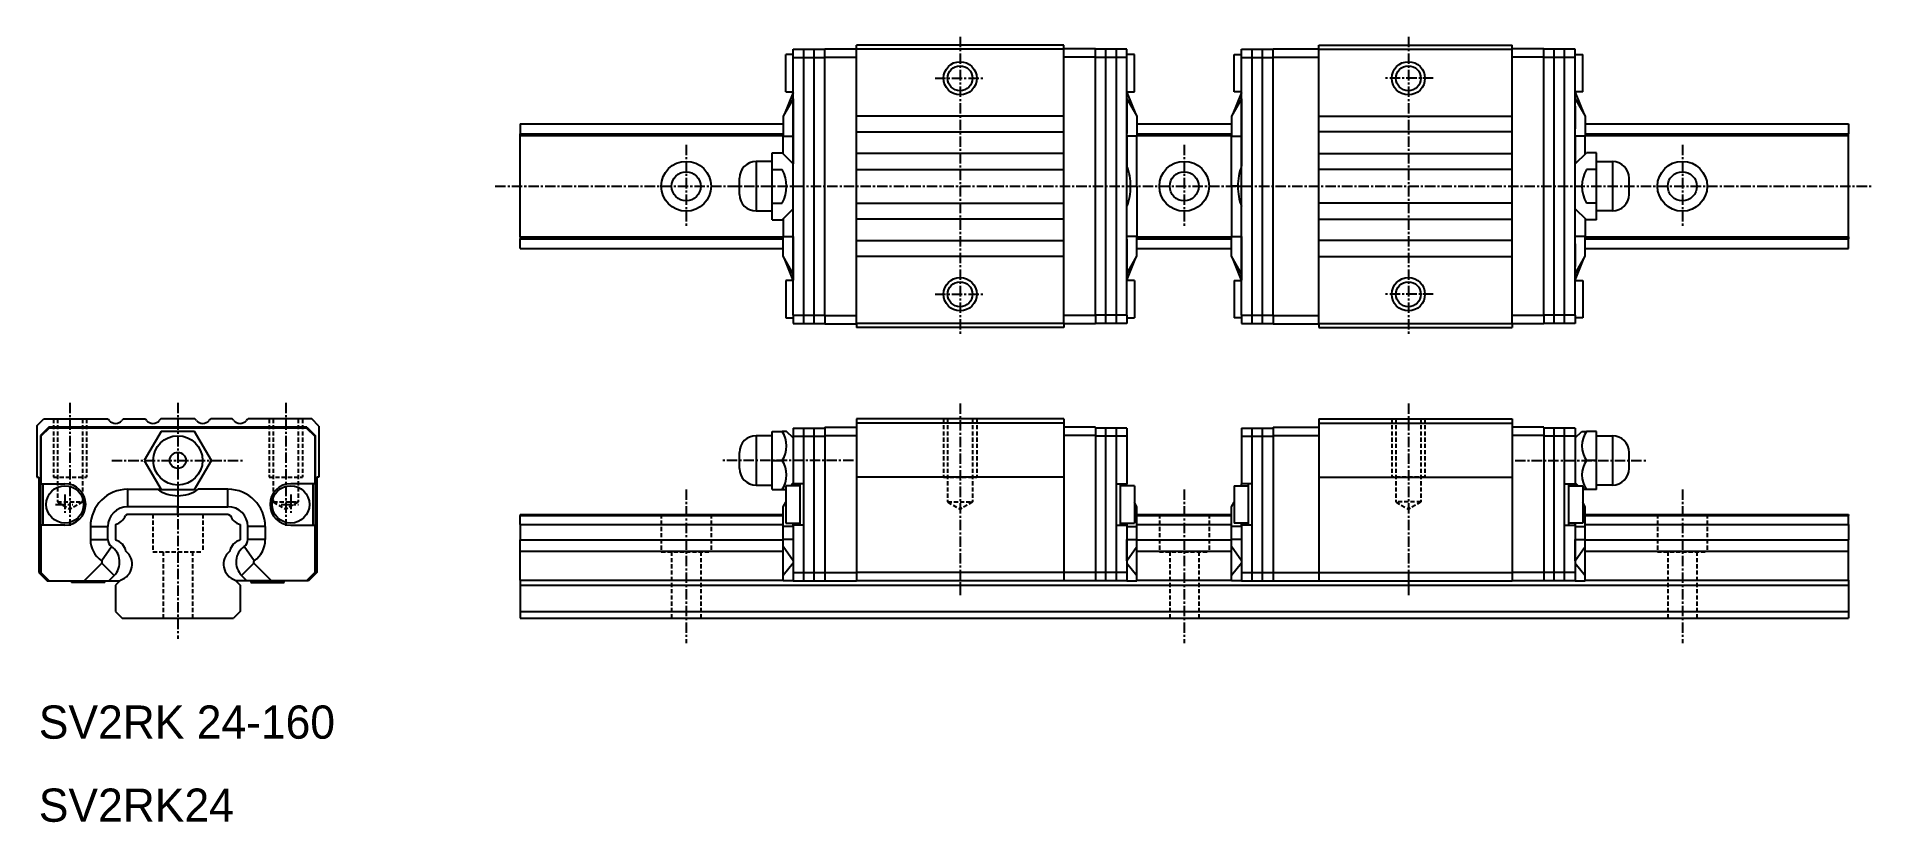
# Model space of a CAD drawing. Extents: x 10 to 231, y 10 to 104.
import ezdxf

# ---------------------------------------------------------------- set-up
doc = ezdxf.new("R2010")
doc.units = 0
doc.linetypes.add('CENTER', pattern=[2, 1.25, -0.25, 0.25, -0.25])
doc.linetypes.add('DASHED', pattern=[0.75, 0.5, -0.25])
doc.layers.get('0').update_dxf_attribs({"linetype": 'CONTINUOUS'})
doc.layers.add('CENTER', color=1, linetype='CENTER')

msp = doc.modelspace()

# ---------------------------------------------------------------- linework, layer by layer
at = {"color": 7, "linetype": 'CONTINUOUS'}
for p, q in [((100.88, 102.35), (99.98, 102.35)), ((99.98, 97.85), (99.98, 102.35)), ((100.88, 103), (104.68, 103)), ((100.88, 102), (100.88, 103)), ((100.88, 71), (100.88, 102)), ((100.88, 102), (104.68, 102)), ((102.16, 70), (102.16, 103)), ((103.42, 70), (103.42, 103)), ((104.68, 103.05), (108.48, 103.05)), ((104.68, 102.05), (104.68, 103.05)), ((104.68, 97.15), (104.68, 102.05)), ((104.68, 102.05), (108.48, 102.05)), ((133.48, 103.5), (108.48, 103.5)), ((108.48, 103), (108.48, 103.5)), ((108.48, 70), (108.48, 103)), ((133.48, 103), (108.48, 103)), ((133.48, 103), (133.48, 103.5)), ((137.28, 103.05), (133.48, 103.05)), ((133.48, 70), (133.48, 103)), ((137.28, 102.05), (133.48, 102.05)), ((137.28, 102.05), (137.28, 103.05)), ((141.08, 103), (137.28, 103)), ((137.28, 70.95), (137.28, 102.05)), ((141.08, 102), (137.28, 102)), ((138.54, 70), (138.54, 103)), ((139.8, 70), (139.8, 103)), ((141.08, 102), (141.08, 103)), ((141.98, 102.35), (141.08, 102.35)), ((141.08, 71), (141.08, 102)), ((141.98, 97.85), (141.98, 102.35)), ((153.98, 97.85), (153.98, 102.35)), ((153.98, 102.35), (154.88, 102.35)), ((154.88, 103), (158.68, 103)), ((154.88, 102), (154.88, 103)), ((154.88, 71), (154.88, 102)), ((154.88, 102), (158.68, 102)), ((156.16, 70), (156.16, 103)), ((157.42, 70), (157.42, 103)), ((158.68, 103.05), (164.18, 103.05)), ((158.68, 102.05), (158.68, 103.05)), ((158.68, 70.95), (158.68, 102.05)), ((158.68, 102.05), (164.18, 102.05)), ((164.18, 103.5), (187.48, 103.5)), ((164.18, 103), (164.18, 103.5)), ((164.18, 70), (164.18, 103)), ((164.18, 103), (187.48, 103)), ((187.48, 103), (187.48, 103.5)), ((191.28, 103.05), (187.48, 103.05)), ((187.48, 70), (187.48, 103)), ((191.28, 102.05), (187.48, 102.05)), ((191.28, 102.05), (191.28, 103.05)), ((195.08, 103), (191.28, 103)), ((191.28, 97.15), (191.28, 102.05)), ((195.08, 102), (191.28, 102)), ((192.54, 70), (192.54, 103)), ((193.8, 70), (193.8, 103)), ((195.08, 102), (195.08, 103)), ((195.08, 102.35), (195.98, 102.35)), ((195.08, 71), (195.08, 102)), ((195.98, 97.85), (195.98, 102.35)), ((100.88, 97.79), (99.84, 95.21)), ((100.88, 97.79), (99.84, 95.21)), ((99.98, 97.85), (100.88, 97.85)), ((100.88, 97.79), (100.88, 97.79)), ((100.88, 97.03), (100.88, 97.79)), ((100.88, 97.03), (100.88, 97.79)), ((100.88, 97.79), (100.88, 97.79)), ((141.08, 97.85), (141.98, 97.85)), ((141.08, 97.79), (142.12, 95.21)), ((141.08, 97.03), (141.08, 97.79)), ((141.08, 97.79), (141.08, 97.79)), ((154.88, 97.79), (153.84, 95.21)), ((154.88, 97.85), (153.98, 97.85)), ((154.88, 97.79), (154.88, 97.79)), ((154.88, 97.03), (154.88, 97.79)), ((195.98, 97.85), (195.08, 97.85)), ((195.08, 97.79), (196.12, 95.21)), ((195.08, 97.79), (196.12, 95.21)), ((195.08, 97.79), (195.08, 97.79)), ((195.08, 97.03), (195.08, 97.79)), ((195.08, 97.03), (195.08, 97.79)), ((195.08, 97.79), (195.08, 97.79)), ((100.88, 97.03), (99.68, 94.93)), ((100.88, 97.03), (99.68, 94.93)), ((100.88, 97.03), (100.88, 97.03)), ((100.88, 97.03), (100.88, 97.03)), ((104.68, 95.97), (104.68, 97.15)), ((104.68, 95.97), (104.68, 97.15)), ((104.68, 70.95), (104.68, 95.97)), ((141.08, 97.03), (142.28, 94.93)), ((141.08, 97.03), (141.08, 97.03)), ((154.88, 97.03), (153.68, 94.93)), ((154.88, 97.03), (154.88, 97.03)), ((191.28, 95.97), (191.28, 97.15)), ((191.28, 95.97), (191.28, 97.15)), ((191.28, 70.95), (191.28, 95.97)), ((195.08, 97.03), (196.28, 94.93)), ((195.08, 97.03), (196.28, 94.93)), ((195.08, 97.03), (195.08, 97.03)), ((195.08, 97.03), (195.08, 97.03)), ((67.98, 94), (99.68, 94)), ((67.98, 94), (67.98, 92.82)), ((99.68, 94.93), (99.68, 92.53)), ((99.68, 94.93), (99.68, 92.53)), ((133.48, 94.96), (108.48, 94.96)), ((108.48, 93.04), (133.48, 93.04)), ((142.28, 94.93), (142.28, 92.53)), ((142.28, 94), (153.68, 94)), ((153.68, 94.93), (153.68, 92.53)), ((164.18, 94.96), (187.48, 94.96)), ((187.48, 93.04), (164.18, 93.04)), ((196.28, 94.93), (196.28, 92.53)), ((196.28, 94.93), (196.28, 92.53)), ((196.28, 94), (227.98, 94)), ((227.98, 94), (227.98, 92.82)), ((67.98, 92.82), (99.68, 92.82)), ((67.98, 92.6), (67.98, 92.82)), ((67.98, 92.6), (99.68, 92.6)), ((67.98, 80.4), (67.98, 92.6)), ((99.68, 90.4), (99.68, 92.53)), ((99.68, 92.53), (100.88, 92.53)), ((99.68, 90.4), (99.68, 92.53)), ((99.68, 92.53), (100.88, 92.53)), ((100.88, 92.53), (100.88, 92.53)), ((100.88, 92.53), (100.88, 92.53)), ((142.28, 92.53), (141.08, 92.53)), ((141.08, 92.53), (141.08, 92.53)), ((142.28, 92.82), (153.68, 92.82)), ((142.28, 92.6), (153.68, 92.6)), ((142.28, 86.5), (142.28, 92.53)), ((153.68, 86.5), (153.68, 92.53)), ((153.68, 92.53), (154.88, 92.53)), ((154.88, 92.53), (154.88, 92.53)), ((195.08, 92.53), (195.08, 92.53)), ((196.28, 92.53), (195.08, 92.53)), ((196.28, 92.53), (195.08, 92.53)), ((195.08, 92.53), (195.08, 92.53)), ((196.28, 92.82), (227.98, 92.82)), ((196.28, 92.6), (227.98, 92.6)), ((196.28, 90.4), (196.28, 92.53)), ((196.28, 90.4), (196.28, 92.53)), ((227.98, 92.6), (227.98, 92.82)), ((227.98, 80.4), (227.98, 92.6)), ((96.4, 89.47), (96.4, 83.53)), ((98.33, 89.47), (96.4, 89.47)), ((98.33, 90.54), (99.54, 90.54)), ((98.33, 88.52), (98.33, 90.54)), ((98.33, 84.48), (98.33, 88.52)), ((98.33, 88.52), (99.54, 88.52)), ((100.88, 89.2), (99.54, 90.54)), ((133.48, 90.46), (108.48, 90.46)), ((108.48, 88.54), (133.48, 88.54)), ((141.08, 88.95), (141.08, 88.95)), ((154.88, 88.95), (154.88, 88.95)), ((164.18, 90.46), (187.48, 90.46)), ((187.48, 88.54), (164.18, 88.54)), ((195.08, 89.2), (196.42, 90.54)), ((197.63, 90.54), (196.42, 90.54)), ((197.63, 88.52), (196.42, 88.52)), ((197.63, 88.52), (197.63, 90.54)), ((197.63, 89.47), (199.56, 89.47)), ((197.63, 84.48), (197.63, 88.52)), ((199.56, 89.47), (199.56, 83.53)), ((94.4, 85.53), (94.4, 87.47)), ((141.53, 86.5), (142.28, 86.5)), ((142.28, 86.5), (142.28, 80.47)), ((153.68, 86.5), (153.68, 80.47)), ((154.43, 86.5), (153.68, 86.5)), ((201.56, 85.53), (201.56, 87.47)), ((98.33, 82.46), (98.33, 84.48)), ((98.33, 84.48), (99.54, 84.48)), ((108.48, 84.46), (133.48, 84.46)), ((187.48, 84.46), (164.18, 84.46)), ((197.63, 84.48), (196.42, 84.48)), ((197.63, 82.46), (197.63, 84.48)), ((96.4, 83.53), (98.33, 83.53)), ((98.33, 82.46), (99.54, 82.46)), ((99.54, 82.46), (100.88, 83.8)), ((99.68, 82.6), (99.68, 80.47)), ((133.48, 82.54), (108.48, 82.54)), ((141.08, 84.05), (141.08, 84.05)), ((154.88, 84.05), (154.88, 84.05)), ((164.18, 82.54), (187.48, 82.54)), ((196.42, 82.46), (195.08, 83.8)), ((196.28, 82.6), (196.28, 80.47)), ((197.63, 82.46), (196.42, 82.46)), ((199.56, 83.53), (197.63, 83.53)), ((67.98, 80.4), (99.68, 80.4)), ((67.98, 80.4), (67.98, 80.18)), ((67.98, 80.18), (99.68, 80.18)), ((67.98, 79), (67.98, 80.18)), ((99.68, 80.47), (100.88, 80.47)), ((99.68, 78.07), (99.68, 80.47)), ((100.88, 80.47), (100.88, 80.47)), ((108.48, 79.96), (133.48, 79.96)), ((142.28, 80.47), (141.08, 80.47)), ((141.08, 80.47), (141.08, 80.47)), ((142.28, 78.07), (142.28, 80.47)), ((142.28, 80.4), (153.68, 80.4)), ((142.28, 80.18), (153.68, 80.18)), ((153.68, 78.07), (153.68, 80.47)), ((153.68, 80.47), (154.88, 80.47)), ((154.88, 80.47), (154.88, 80.47)), ((187.48, 79.96), (164.18, 79.96)), ((195.08, 80.47), (195.08, 80.47)), ((196.28, 80.47), (195.08, 80.47)), ((196.28, 78.07), (196.28, 80.47)), ((196.28, 80.4), (227.98, 80.4)), ((196.28, 80.18), (227.98, 80.18)), ((227.98, 80.4), (227.98, 80.18)), ((227.98, 79), (227.98, 80.18)), ((67.98, 79), (99.68, 79)), ((100.88, 75.97), (99.68, 78.07)), ((100.88, 75.21), (99.84, 77.79)), ((133.48, 78.04), (108.48, 78.04)), ((141.08, 75.97), (142.28, 78.07)), ((141.08, 75.21), (142.12, 77.79)), ((142.28, 79), (153.68, 79)), ((154.88, 75.97), (153.68, 78.07)), ((154.88, 75.21), (153.84, 77.79)), ((164.18, 78.04), (187.48, 78.04)), ((195.08, 75.97), (196.28, 78.07)), ((195.08, 75.21), (196.12, 77.79)), ((196.28, 79), (227.98, 79)), ((100.88, 75.97), (100.88, 75.21)), ((100.88, 75.97), (100.88, 75.97)), ((141.08, 75.97), (141.08, 75.21)), ((141.08, 75.97), (141.08, 75.97)), ((154.88, 75.97), (154.88, 75.97)), ((154.88, 75.97), (154.88, 75.21)), ((195.08, 75.97), (195.08, 75.97)), ((195.08, 75.97), (195.08, 75.21)), ((99.98, 75.15), (99.98, 70.65)), ((100.88, 75.15), (99.98, 75.15)), ((100.88, 75.21), (100.88, 75.21)), ((141.08, 75.21), (141.08, 75.21)), ((141.98, 75.15), (141.08, 75.15)), ((141.98, 75.15), (141.98, 70.65)), ((153.98, 75.15), (153.98, 70.65)), ((153.98, 75.15), (154.88, 75.15)), ((154.88, 75.21), (154.88, 75.21)), ((195.08, 75.21), (195.08, 75.21)), ((195.08, 75.15), (195.98, 75.15)), ((195.98, 75.15), (195.98, 70.65)), ((100.88, 71), (104.68, 71)), ((100.88, 71), (100.88, 70)), ((104.68, 70.95), (104.68, 69.95)), ((104.68, 70.95), (108.48, 70.95)), ((137.28, 70.95), (133.48, 70.95)), ((141.08, 71), (137.28, 71)), ((137.28, 70.95), (137.28, 69.95)), ((141.08, 71), (141.08, 70)), ((154.88, 71), (158.68, 71)), ((154.88, 71), (154.88, 70)), ((158.68, 70.95), (164.18, 70.95)), ((158.68, 70.95), (158.68, 69.95)), ((191.28, 70.95), (187.48, 70.95)), ((195.08, 71), (191.28, 71)), ((191.28, 70.95), (191.28, 69.95)), ((195.08, 71), (195.08, 70)), ((99.98, 70.65), (100.88, 70.65)), ((100.88, 70), (104.68, 70)), ((104.68, 69.95), (108.48, 69.95)), ((133.48, 70), (108.48, 70)), ((108.48, 70), (108.48, 69.5)), ((133.48, 69.5), (108.48, 69.5)), ((133.48, 70), (133.48, 69.5)), ((137.28, 69.95), (133.48, 69.95)), ((141.08, 70), (137.28, 70)), ((141.08, 70.65), (141.98, 70.65)), ((154.88, 70.65), (153.98, 70.65)), ((154.88, 70), (158.68, 70)), ((158.68, 69.95), (164.18, 69.95)), ((164.18, 70), (187.48, 70)), ((164.18, 70), (164.18, 69.5)), ((164.18, 69.5), (187.48, 69.5)), ((187.48, 70), (187.48, 69.5)), ((191.28, 69.95), (187.48, 69.95)), ((195.08, 70), (191.28, 70)), ((195.98, 70.65), (195.08, 70.65)), ((9.75, 57.65), (10.6, 58.5)), ((9.75, 57.65), (9.75, 51.5)), ((10.6, 58.5), (18.29, 58.5)), ((20.21, 58.5), (22.79, 58.5)), ((28.79, 58.5), (24.71, 58.5)), ((33.29, 58.5), (30.71, 58.5)), ((42.9, 58.5), (35.21, 58.5)), ((43.75, 57.64), (42.9, 58.49)), ((43.75, 57.64), (43.75, 51.5)), ((133.48, 58.5), (108.48, 58.5)), ((108.48, 58.5), (108.48, 58)), ((133.48, 58), (108.48, 58)), ((108.48, 58), (108.48, 51.5)), ((133.48, 58.5), (133.48, 58)), ((133.48, 58), (133.48, 51.5)), ((164.18, 58.5), (187.48, 58.5)), ((164.18, 58.5), (164.18, 58)), ((164.18, 58), (187.48, 58)), ((164.18, 58), (164.18, 51.5)), ((187.48, 58.5), (187.48, 58)), ((187.48, 58), (187.48, 51.5)), ((11.2, 57.5), (10.2, 56.5)), ((10.2, 56.5), (10.2, 46.45)), ((11.25, 57.4), (10.25, 56.4)), ((10.25, 56.4), (10.25, 50.7)), ((16.1, 57.5), (11.2, 57.5)), ((42.25, 57.4), (11.25, 57.4)), ((16.1, 57.5), (16.04, 57.4)), ((17.28, 57.5), (16.1, 57.5)), ((17.28, 57.5), (16.1, 57.5)), ((17.22, 57.4), (17.28, 57.5)), ((42.3, 57.5), (17.28, 57.5)), ((24.73, 57), (22.71, 53.5)), ((28.77, 57), (24.73, 57)), ((30.79, 53.5), (28.77, 57)), ((42.25, 57.4), (43.25, 56.4)), ((42.3, 57.5), (43.3, 56.5)), ((43.25, 56.4), (43.25, 50.7)), ((43.3, 56.5), (43.3, 40)), ((98.33, 56.47), (96.4, 56.47)), ((96.4, 56.47), (96.4, 53.5)), ((98.33, 57), (99.54, 57)), ((98.33, 53.5), (98.33, 57)), ((100.08, 57), (99.54, 57)), ((100.88, 56.2), (100.08, 57)), ((100.88, 57.4), (104.68, 57.4)), ((100.88, 57.4), (100.88, 56.4)), ((100.88, 56.4), (104.68, 56.4)), ((100.88, 56.4), (100.88, 50.7)), ((102.16, 39), (102.16, 57.4)), ((103.42, 39), (103.42, 57.4)), ((104.68, 57.5), (108.48, 57.5)), ((104.68, 57.5), (104.68, 56.5)), ((104.68, 56.5), (104.68, 40)), ((104.68, 56.5), (108.48, 56.5)), ((137.28, 57.5), (133.48, 57.5)), ((137.28, 56.5), (133.48, 56.5)), ((137.28, 57.5), (137.28, 56.5)), ((141.08, 57.4), (137.28, 57.4)), ((137.28, 56.5), (137.28, 40)), ((141.08, 56.4), (137.28, 56.4)), ((138.54, 39), (138.54, 57.4)), ((139.8, 39), (139.8, 57.4)), ((141.08, 57.4), (141.08, 56.4)), ((141.08, 56.4), (141.08, 50.7)), ((154.88, 57.4), (158.68, 57.4)), ((154.88, 57.4), (154.88, 56.4)), ((154.88, 56.4), (154.88, 50.7)), ((154.88, 56.4), (158.68, 56.4)), ((156.16, 39), (156.16, 57.4)), ((157.42, 39), (157.42, 57.4)), ((158.68, 57.5), (164.18, 57.5)), ((158.68, 57.5), (158.68, 56.5)), ((158.68, 56.5), (158.68, 40)), ((158.68, 56.5), (164.18, 56.5)), ((191.28, 57.5), (187.48, 57.5)), ((191.28, 56.5), (187.48, 56.5)), ((191.28, 57.5), (191.28, 56.5)), ((195.08, 57.4), (191.28, 57.4)), ((191.28, 56.5), (191.28, 40)), ((195.08, 56.4), (191.28, 56.4)), ((192.54, 39), (192.54, 57.4)), ((193.8, 39), (193.8, 57.4)), ((195.08, 57.4), (195.08, 56.4)), ((195.08, 56.2), (195.88, 57)), ((195.08, 56.4), (195.08, 50.7)), ((195.88, 57), (196.42, 57)), ((197.63, 57), (196.42, 57)), ((197.63, 53.5), (197.63, 57)), ((197.63, 56.47), (199.56, 56.47)), ((199.56, 56.47), (199.56, 53.5)), ((22.71, 53.5), (24.73, 50)), ((28.77, 50), (30.79, 53.5)), ((94.4, 53.5), (94.4, 54.47)), ((94.4, 52.53), (94.4, 53.5)), ((96.4, 53.5), (96.4, 50.53)), ((98.33, 53.5), (99.54, 53.5)), ((98.33, 50), (98.33, 53.5)), ((197.63, 53.5), (196.42, 53.5)), ((197.63, 50), (197.63, 53.5)), ((199.56, 53.5), (199.56, 50.53)), ((201.56, 53.5), (201.56, 54.47)), ((201.56, 52.53), (201.56, 53.5)), ((9.75, 51.5), (10, 51.5)), ((10, 51.5), (10, 40)), ((43.5, 51.5), (43.5, 40)), ((43.75, 51.5), (43.5, 51.5)), ((108.48, 51.5), (108.48, 40)), ((133.48, 51.5), (108.48, 51.5)), ((133.48, 51.5), (133.48, 40)), ((164.18, 51.5), (187.48, 51.5)), ((164.18, 51.5), (164.18, 40)), ((187.48, 51.5), (187.48, 40)), ((10.25, 50.7), (13.15, 50.7)), ((10.5, 50.7), (10.5, 45.7)), ((20.72, 50.03), (24.3, 50.03)), ((20.72, 50.03), (24.3, 50.03)), ((20.72, 47.93), (20.72, 50.03)), ((20.72, 47.93), (20.72, 50.03)), ((24.3, 50.03), (24.71, 50.03)), ((24.73, 50), (28.77, 50)), ((26.75, 50), (26.75, 49.25)), ((26.75, 49.25), (26.75, 47.93)), ((26.75, 49.25), (26.75, 49.25)), ((26.75, 49.25), (26.75, 47.93)), ((32.78, 50.03), (29.2, 50.03)), ((32.78, 47.93), (32.78, 50.03)), ((43.25, 50.7), (40.35, 50.7)), ((43, 50.7), (43, 45.7)), ((96.4, 50.53), (98.33, 50.53)), ((98.33, 50), (99.54, 50)), ((99.54, 50), (99.98, 50)), ((99.98, 50.45), (99.98, 45.95)), ((101.68, 50.45), (99.98, 50.45)), ((100.53, 50.45), (100.88, 50.8)), ((102.16, 50.7), (100.88, 50.7)), ((100.88, 50.45), (100.88, 50.7)), ((101.68, 50.7), (101.68, 45.7)), ((139.8, 50.7), (141.08, 50.7)), ((140.28, 50.7), (140.28, 45.7)), ((141.98, 50.45), (140.28, 50.45)), ((141.08, 50.45), (141.08, 50.7)), ((141.98, 50.45), (141.98, 45.95)), ((153.98, 50.45), (153.98, 45.95)), ((153.98, 50.45), (155.68, 50.45)), ((156.16, 50.7), (154.88, 50.7)), ((154.88, 50.45), (154.88, 50.7)), ((155.68, 50.7), (155.68, 45.7)), ((193.8, 50.7), (195.08, 50.7)), ((194.28, 50.7), (194.28, 45.7)), ((194.28, 50.45), (195.98, 50.45)), ((195.43, 50.45), (195.08, 50.8)), ((195.08, 50.45), (195.08, 50.7)), ((195.98, 50.45), (195.98, 45.95)), ((196.42, 50), (195.98, 50)), ((197.63, 50), (196.42, 50)), ((199.56, 50.53), (197.63, 50.53)), ((20.65, 47), (20.43, 46.87)), ((32.85, 47), (20.65, 47)), ((26.75, 47.93), (20.72, 47.93)), ((26.75, 47.93), (20.72, 47.93)), ((26.75, 47), (26.75, 47.93)), ((26.75, 47.93), (32.78, 47.93)), ((32.85, 47), (33.07, 46.87)), ((67.98, 47), (99.68, 47)), ((67.98, 47), (67.98, 46.87)), ((67.98, 46.87), (99.68, 46.87)), ((67.98, 45.79), (67.98, 46.87)), ((99.68, 47.93), (99.98, 48.46)), ((99.68, 45.53), (99.68, 47.93)), ((142.28, 47.93), (141.98, 48.46)), ((142.28, 45.53), (142.28, 47.93)), ((142.28, 47), (153.68, 47)), ((142.28, 46.87), (153.68, 46.87)), ((153.68, 47.93), (153.98, 48.46)), ((153.68, 45.53), (153.68, 47.93)), ((196.28, 47.93), (195.98, 48.46)), ((196.28, 45.53), (196.28, 47.93)), ((196.28, 47), (227.98, 47)), ((196.28, 46.87), (227.98, 46.87)), ((227.98, 47), (227.98, 46.87)), ((227.98, 45.79), (227.98, 46.87)), ((10.2, 46.45), (10.2, 43.25)), ((10.2, 43.25), (10.2, 46.45)), ((10.25, 45.7), (10.25, 40)), ((13.15, 45.7), (10.25, 45.7)), ((16.22, 45.53), (16.22, 43.97)), ((16.22, 45.53), (16.22, 43.97)), ((16.22, 45.53), (18.32, 45.53)), ((16.22, 45.53), (18.32, 45.53)), ((18.32, 43.97), (18.32, 45.53)), ((18.32, 43.97), (18.32, 45.53)), ((19.25, 45.79), (19.25, 43.92)), ((34.25, 45.79), (34.25, 43.92)), ((37.28, 45.53), (35.18, 45.53)), ((35.18, 43.97), (35.18, 45.53)), ((37.28, 45.53), (37.28, 43.97)), ((40.35, 45.7), (43.25, 45.7)), ((43.25, 45.7), (43.25, 40)), ((67.98, 45.79), (99.68, 45.79)), ((67.98, 45.79), (67.98, 43.92)), ((99.68, 43.97), (99.68, 45.53)), ((100.88, 45.53), (99.68, 45.53)), ((99.98, 45.95), (101.68, 45.95)), ((100.88, 45.95), (100.88, 45.74)), ((100.88, 45.7), (100.88, 45.95)), ((100.88, 45.74), (100.88, 45.53)), ((102.16, 45.7), (100.88, 45.7)), ((100.88, 45.7), (100.88, 40)), ((100.88, 45.53), (100.88, 43.97)), ((100.88, 45.53), (100.88, 45.53)), ((139.8, 45.7), (141.08, 45.7)), ((140.28, 45.95), (141.98, 45.95)), ((141.08, 45.95), (141.08, 45.74)), ((141.08, 45.7), (141.08, 45.95)), ((141.08, 45.74), (141.08, 45.53)), ((141.08, 45.7), (141.08, 40)), ((141.08, 45.53), (142.28, 45.53)), ((141.08, 45.53), (141.08, 43.97)), ((141.08, 45.53), (141.08, 45.53)), ((142.28, 45.79), (153.68, 45.79)), ((142.28, 43.97), (142.28, 45.53)), ((153.68, 43.97), (153.68, 45.53)), ((154.88, 45.53), (153.68, 45.53)), ((155.68, 45.95), (153.98, 45.95)), ((154.88, 45.7), (154.88, 45.95)), ((154.88, 45.95), (154.88, 45.74)), ((154.88, 45.74), (154.88, 45.53)), ((156.16, 45.7), (154.88, 45.7)), ((154.88, 45.7), (154.88, 40)), ((154.88, 45.53), (154.88, 45.53)), ((154.88, 45.53), (154.88, 43.97)), ((193.8, 45.7), (195.08, 45.7)), ((195.98, 45.95), (194.28, 45.95)), ((195.08, 45.7), (195.08, 45.95)), ((195.08, 45.95), (195.08, 45.74)), ((195.08, 45.74), (195.08, 45.53)), ((195.08, 45.7), (195.08, 40)), ((195.08, 45.53), (196.28, 45.53)), ((195.08, 45.53), (195.08, 45.53)), ((195.08, 45.53), (195.08, 43.97)), ((196.28, 45.79), (227.98, 45.79)), ((196.28, 43.97), (196.28, 45.53)), ((227.98, 45.79), (227.98, 43.92)), ((10.2, 43.25), (10.2, 40)), ((10.25, 43.25), (10.2, 43.25)), ((16.22, 43.97), (18.32, 43.97)), ((16.22, 43.97), (18.32, 43.97)), ((17.55, 41.42), (18.75, 43.15)), ((17.55, 41.42), (18.75, 43.15)), ((35.95, 41.42), (34.75, 43.15)), ((37.28, 43.97), (35.18, 43.97)), ((67.98, 43.92), (99.68, 43.92)), ((67.98, 42.57), (67.98, 43.92)), ((67.98, 42.57), (99.68, 42.57)), ((67.98, 39.09), (67.98, 42.57)), ((100.88, 43.97), (99.68, 43.97)), ((99.68, 43.15), (99.68, 43.97)), ((99.68, 39.63), (99.68, 43.15)), ((100.88, 41.42), (99.68, 43.15)), ((100.88, 43.97), (100.88, 43.97)), ((141.08, 43.97), (141.08, 43.97)), ((141.08, 43.97), (142.28, 43.97)), ((141.08, 41.42), (142.28, 43.15)), ((142.28, 43.15), (142.28, 43.97)), ((142.28, 43.92), (153.68, 43.92)), ((142.28, 39.63), (142.28, 43.15)), ((142.28, 42.57), (153.68, 42.57)), ((153.68, 43.15), (153.68, 43.97)), ((154.88, 43.97), (153.68, 43.97)), ((154.88, 41.42), (153.68, 43.15)), ((153.68, 39.63), (153.68, 43.15)), ((154.88, 43.97), (154.88, 43.97)), ((195.08, 43.97), (196.28, 43.97)), ((195.08, 43.97), (195.08, 43.97)), ((195.08, 41.42), (196.28, 43.15)), ((196.28, 43.15), (196.28, 43.97)), ((196.28, 43.92), (227.98, 43.92)), ((196.28, 39.63), (196.28, 43.15)), ((196.28, 42.57), (227.98, 42.57)), ((227.98, 42.57), (227.98, 43.92)), ((227.98, 39.09), (227.98, 42.57)), ((10, 40), (11, 39)), ((10.2, 40), (11.2, 39)), ((10.25, 40), (11.25, 39)), ((17.58, 41.12), (15.46, 39)), ((17.58, 41.12), (15.46, 39)), ((17.58, 41.12), (19.07, 39.63)), ((17.58, 41.12), (19.07, 39.63)), ((35.92, 41.12), (34.43, 39.63)), ((35.92, 41.12), (38.04, 39)), ((43.25, 40), (42.25, 39)), ((43.3, 40), (42.3, 39)), ((43.5, 40), (42.5, 39)), ((100.88, 41.12), (99.68, 39.63)), ((100.88, 41.42), (100.88, 41.42)), ((100.88, 41.12), (100.88, 41.12)), ((100.88, 41.12), (100.88, 39)), ((100.88, 40), (104.68, 40)), ((100.88, 40), (100.88, 39)), ((104.68, 40), (104.68, 39)), ((104.68, 40), (108.48, 40)), ((133.48, 40), (108.48, 40)), ((108.48, 40), (108.48, 39)), ((137.28, 40), (133.48, 40)), ((133.48, 40), (133.48, 39)), ((141.08, 40), (137.28, 40)), ((137.28, 40), (137.28, 39)), ((141.08, 41.42), (141.08, 41.42)), ((141.08, 41.12), (141.08, 41.12)), ((141.08, 41.12), (142.28, 39.63)), ((141.08, 41.12), (141.08, 39)), ((141.08, 40), (141.08, 39)), ((154.88, 41.12), (153.68, 39.63)), ((154.88, 41.42), (154.88, 41.42)), ((154.88, 41.12), (154.88, 39)), ((154.88, 41.12), (154.88, 41.12)), ((154.88, 40), (154.88, 39)), ((154.88, 40), (158.68, 40)), ((158.68, 40), (158.68, 39)), ((158.68, 40), (164.18, 40)), ((164.18, 40), (164.18, 39)), ((164.18, 40), (187.48, 40)), ((187.48, 40), (187.48, 39)), ((191.28, 40), (187.48, 40)), ((191.28, 40), (191.28, 39)), ((195.08, 40), (191.28, 40)), ((195.08, 41.42), (195.08, 41.42)), ((195.08, 41.12), (195.08, 39)), ((195.08, 41.12), (196.28, 39.63)), ((195.08, 41.12), (195.08, 41.12)), ((195.08, 40), (195.08, 39)), ((11, 39), (11.2, 39)), ((11.2, 39), (11.25, 39)), ((11.25, 39), (15.46, 39)), ((13.95, 39), (13.95, 38.8)), ((17.95, 38.8), (13.95, 38.8)), ((15.46, 39), (18.43, 39)), ((15.46, 39), (18.43, 39)), ((17.95, 38.8), (17.95, 39)), ((18.43, 39), (19.07, 39.63)), ((18.43, 39), (19.07, 39.63)), ((18.43, 39), (19.75, 39)), ((18.43, 39), (19.75, 39)), ((19.84, 39.09), (19.25, 38.5)), ((19.25, 38.5), (19.25, 35.3)), ((33.66, 39.09), (34.25, 38.5)), ((35.07, 39), (33.75, 39)), ((34.25, 38.5), (34.25, 35.3)), ((35.07, 39), (34.43, 39.63)), ((38.04, 39), (35.07, 39)), ((35.55, 39), (35.55, 38.8)), ((35.55, 38.8), (39.55, 38.8)), ((42.25, 39), (38.04, 39)), ((39.55, 38.8), (39.55, 39)), ((42.3, 39), (42.25, 39)), ((42.5, 39), (42.3, 39)), ((67.98, 39.09), (99.68, 39.09)), ((67.98, 39.09), (67.98, 38.5)), ((67.98, 38.5), (227.98, 38.5)), ((67.98, 38.5), (67.98, 35.3)), ((99.68, 39), (99.68, 39.63)), ((100.88, 39), (99.68, 39)), ((100.88, 39), (104.68, 39)), ((100.88, 39), (100.88, 39)), ((104.68, 39), (108.48, 39)), ((133.48, 39), (108.48, 39)), ((137.28, 39), (133.48, 39)), ((141.08, 39), (137.28, 39)), ((141.08, 39), (141.08, 39)), ((141.08, 39), (142.28, 39)), ((142.28, 39), (142.28, 39.63)), ((142.28, 39.09), (153.68, 39.09)), ((153.68, 39), (153.68, 39.63)), ((154.88, 39), (153.68, 39)), ((154.88, 39), (158.68, 39)), ((154.88, 39), (154.88, 39)), ((158.68, 39), (164.18, 39)), ((164.18, 39), (187.48, 39)), ((191.28, 39), (187.48, 39)), ((195.08, 39), (191.28, 39)), ((195.08, 39), (196.28, 39)), ((195.08, 39), (195.08, 39)), ((196.28, 39), (196.28, 39.63)), ((196.28, 39.09), (227.98, 39.09)), ((227.98, 39.09), (227.98, 38.5)), ((227.98, 38.5), (227.98, 35.3)), ((19.25, 35.3), (20.05, 34.5)), ((20.05, 34.5), (33.45, 34.5)), ((34.25, 35.3), (33.45, 34.5)), ((67.98, 35.3), (227.98, 35.3)), ((67.98, 35.3), (67.98, 34.5)), ((67.98, 34.5), (227.98, 34.5)), ((227.98, 35.3), (227.98, 34.5))]:
    msp.add_line(p, q, dxfattribs=at)
at = {"color": 3, "linetype": 'DASHED'}
for p, q in [((11.75, 58.5), (11.75, 51.5)), ((12.25, 58.5), (12.25, 48.5)), ((15.25, 58.5), (15.25, 48.5)), ((15.75, 58.5), (15.75, 51.5)), ((37.75, 58.5), (37.75, 51.5)), ((38.25, 58.5), (38.25, 48.5)), ((41.25, 58.5), (41.25, 48.5)), ((41.75, 58.5), (41.75, 51.5)), ((118.98, 58.5), (118.98, 51.5)), ((119.48, 58.5), (119.48, 48.5)), ((122.48, 58.5), (122.48, 48.5)), ((122.98, 58.5), (122.98, 51.5)), ((172.98, 58.5), (172.98, 51.5)), ((173.48, 58.5), (173.48, 48.5)), ((176.48, 58.5), (176.48, 48.5)), ((176.98, 58.5), (176.98, 51.5)), ((11.75, 51.5), (15.75, 51.5)), ((37.75, 51.5), (41.75, 51.5)), ((118.98, 51.5), (122.98, 51.5)), ((176.98, 51.5), (172.98, 51.5)), ((12.25, 48.5), (13.75, 47.63)), ((12.25, 48.5), (15.25, 48.5)), ((15.25, 48.5), (13.75, 47.63)), ((23.75, 47), (23.75, 42.5)), ((29.75, 47), (29.75, 42.5)), ((38.25, 48.5), (39.75, 47.63)), ((38.25, 48.5), (41.25, 48.5)), ((41.25, 48.5), (39.75, 47.63)), ((84.98, 47), (84.98, 42.5)), ((90.98, 47), (90.98, 42.5)), ((119.48, 48.5), (122.48, 48.5)), ((119.48, 48.5), (120.98, 47.63)), ((122.48, 48.5), (120.98, 47.63)), ((144.98, 47), (144.98, 42.5)), ((150.98, 47), (150.98, 42.5)), ((173.48, 48.5), (174.98, 47.63)), ((176.48, 48.5), (173.48, 48.5)), ((176.48, 48.5), (174.98, 47.63)), ((204.98, 47), (204.98, 42.5)), ((210.98, 47), (210.98, 42.5)), ((23.75, 42.5), (29.75, 42.5)), ((25, 42.5), (25, 34.5)), ((28.5, 42.5), (28.5, 34.5)), ((84.98, 42.5), (90.98, 42.5)), ((86.23, 42.5), (86.23, 34.5)), ((89.73, 42.5), (89.73, 34.5)), ((144.98, 42.5), (150.98, 42.5)), ((146.23, 42.5), (146.23, 34.5)), ((149.73, 42.5), (149.73, 34.5)), ((204.98, 42.5), (210.98, 42.5)), ((206.23, 42.5), (206.23, 34.5)), ((209.73, 42.5), (209.73, 34.5))]:
    msp.add_line(p, q, dxfattribs=at)
at = {"color": 7, "linetype": 'CONTINUOUS'}
for points in [[(100.88, 92.53, 0), (100.88, 90, 0), (100.88, 89.2, 0)], [(100.88, 92.53, 0), (100.88, 90, 0), (100.88, 89.2, 0)], [(141.08, 92.53, 0), (141.08, 90, 0), (141.08, 88.95, 0)], [(154.88, 92.53, 0), (154.88, 90, 0), (154.88, 88.95, 0)], [(195.08, 92.53, 0), (195.08, 90, 0), (195.08, 89.2, 0)], [(195.08, 92.53, 0), (195.08, 90, 0), (195.08, 89.2, 0)], [(100.88, 80.47, 0), (100.88, 83, 0), (100.88, 83.8, 0)], [(141.08, 80.47, 0), (141.08, 83, 0), (141.08, 84.05, 0)], [(154.88, 80.47, 0), (154.88, 83, 0), (154.88, 84.05, 0)], [(195.08, 80.47, 0), (195.08, 83, 0), (195.08, 83.8, 0)]]:
    msp.add_polyline3d(points, dxfattribs=at)
at = {"color": 3, "linetype": 'CONTINUOUS'}
for centre in [(120.98, 99.5), (174.98, 99.5), (120.98, 73.5), (174.98, 73.5)]:
    msp.add_circle(centre, 2, dxfattribs=at)
at = {"color": 7, "linetype": 'CONTINUOUS'}
for centre, radius in [((120.98, 99.5), 1.5), ((174.98, 99.5), 1.5), ((87.98, 86.5), 3), ((147.98, 86.5), 3), ((207.98, 86.5), 3), ((87.98, 86.5), 1.75), ((147.98, 86.5), 1.75), ((207.98, 86.5), 1.75), ((120.98, 73.5), 1.5), ((174.98, 73.5), 1.5), ((26.75, 53.5), 2.97), ((26.75, 53.5), 0.97), ((13.15, 48.2), 2.25), ((40.35, 48.2), 2.25)]:
    msp.add_circle(centre, radius, dxfattribs=at)
for centre, radius, start, end in [((251.13, 94.78), 150.27, 179.1421, 180.8579), ((251.13, 94.78), 150.27, 179.1421, 180.8579), ((-9.17, 94.78), 150.27, 359.1421, 0.8579), ((305.13, 94.78), 150.27, 179.1421, 180.8579), ((44.83, 94.78), 150.27, 359.1421, 0.8579), ((44.83, 94.78), 150.27, 359.1421, 0.8579), ((96.4, 87.47), 2, 90, 180), ((96.04, 86.5), 4.04, 330.0046, 29.9954), ((134.89, 86.56), 6.63, 359.4557, 21.129), ((161.07, 86.56), 6.63, 158.871, 180.5443), ((199.92, 86.5), 4.04, 150.0046, 209.9954), ((199.56, 87.47), 2, 0, 90), ((134.89, 86.44), 6.63, 338.871, 0.5443), ((161.07, 86.44), 6.63, 179.4557, 201.129), ((96.4, 85.53), 2, 180, 270), ((199.56, 85.53), 2, 270, 0), ((251.13, 78.22), 150.27, 179.1421, 180.8579), ((-9.17, 78.22), 150.27, 359.1421, 0.8579), ((305.13, 78.22), 150.27, 179.1421, 180.8579), ((44.83, 78.22), 150.27, 359.1421, 0.8579), ((17.33, 57.35), 1.5, 39.7918, 50.0555), ((19.25, 58.95), 1, 219.7918, 320.2082), ((21.17, 57.35), 1.5, 129.9445, 140.2082), ((21.83, 57.35), 1.5, 39.7918, 50.0555), ((23.75, 58.95), 1, 219.7918, 320.2082), ((25.67, 57.35), 1.5, 129.9445, 140.2082), ((27.83, 57.35), 1.5, 39.7918, 50.0555), ((29.75, 58.95), 1, 219.7918, 320.2082), ((31.67, 57.35), 1.5, 129.9445, 140.2082), ((32.33, 57.35), 1.5, 39.7918, 50.0555), ((34.25, 58.95), 1, 219.7918, 320.2082), ((36.17, 57.35), 1.5, 129.9445, 140.2082), ((96.4, 54.47), 2, 90, 180), ((96.98, 55.25), 3.1, 325.6466, 34.3534), ((198.98, 55.25), 3.1, 145.6466, 214.3534), ((199.56, 54.47), 2, 0, 90), ((96.98, 51.75), 3.1, 325.6466, 34.3534), ((198.98, 51.75), 3.1, 145.6466, 214.3534), ((96.4, 52.53), 2, 180, 270), ((199.56, 52.53), 2, 270, 0), ((13.15, 48.2), 2.5, 270, 90), ((20.72, 45.53), 4.5, 90.0008, 179.9992), ((20.72, 45.53), 4.5, 90.0008, 179.9992), ((26.75, 53.5), 4.25, 234.733, 270), ((26.75, 53.5), 4.25, 270, 305.267), ((32.78, 45.53), 4.5, 0.0008, 89.9992), ((40.35, 48.2), 2.5, 90, 270), ((20.72, 45.53), 2.4, 90, 180), ((20.72, 45.53), 2.4, 90, 180), ((18.82, 47.43), 1.7, 284.651, 340.7738), ((32.78, 45.53), 2.4, 0, 90), ((34.68, 47.43), 1.7, 199.2262, 255.349), ((19.32, 43.97), 3.1, 180.0008, 235.256), ((19.32, 43.97), 3.1, 180.0008, 235.256), ((19.32, 43.97), 1, 180, 235.2568), ((19.32, 43.97), 1, 180, 235.2568), ((17.44, 41.26), 2.3, 315, 55.2568), ((17.44, 41.26), 2.3, 315, 55.2568), ((18.82, 42.27), 1.7, 9.988, 75.349), ((19.25, 41), 2, 287.1144, 51.5284), ((34.25, 41), 2, 128.4716, 252.8856), ((34.68, 42.27), 1.7, 104.651, 170.012), ((36.06, 41.26), 2.3, 124.7432, 225), ((34.18, 43.97), 1, 304.7432, 0), ((34.18, 43.97), 3.1, 304.744, 359.9992), ((237.92, 42.7), 137.04, 179.4675, 180.5325), ((4.04, 42.7), 137.04, 359.4675, 0.5325), ((291.92, 42.7), 137.04, 179.4675, 180.5325), ((58.04, 42.7), 137.04, 359.4675, 0.5325), ((17.44, 41.26), 0.2, 314.9999, 55.2571), ((36.06, 41.26), 0.2, 124.7429, 225.0001)]:
    msp.add_arc(centre, radius, start, end, dxfattribs=at)
at = {"layer": 'CENTER', "color": 1, "linetype": 'CENTER'}
for p, q in [((120.98, 104.5), (120.98, 68.5)), ((174.98, 104.5), (174.98, 68.5)), ((117.98, 99.5), (123.98, 99.5)), ((177.98, 99.5), (171.98, 99.5)), ((87.98, 91.5), (87.98, 81.5)), ((147.98, 91.5), (147.98, 81.5)), ((207.98, 91.5), (207.98, 81.5)), ((64.98, 86.5), (230.98, 86.5)), ((117.98, 73.5), (123.98, 73.5)), ((177.98, 73.5), (171.98, 73.5)), ((13.75, 60.44), (13.75, 45.63)), ((26.75, 60.44), (26.75, 32.01)), ((39.75, 60.44), (39.75, 45.63)), ((120.98, 60.34), (120.98, 37.29)), ((174.98, 60.34), (174.98, 37.29)), ((18.78, 53.5), (34.72, 53.5)), ((108.13, 53.5), (92.21, 53.5)), ((187.83, 53.5), (203.75, 53.5)), ((13.15, 49.4), (13.15, 47.2)), ((40.35, 49.4), (40.35, 47.2)), ((87.98, 50), (87.98, 31.5)), ((147.98, 50), (147.98, 31.5)), ((207.98, 50), (207.98, 31.5)), ((12, 48.2), (14.1, 48.2)), ((39.2, 48.2), (41.3, 48.2))]:
    msp.add_line(p, q, dxfattribs=at)

# ---------------------------------------------------------------- texts
at = {"color": 7, "linetype": 'CONTINUOUS'}
for s, p in [('SV2RK 24-160', (10, 20)), ('SV2RK24', (10, 10))]:
    msp.add_text(s, height=4, dxfattribs=at).set_placement(p)

doc.saveas('drawing.dxf')
